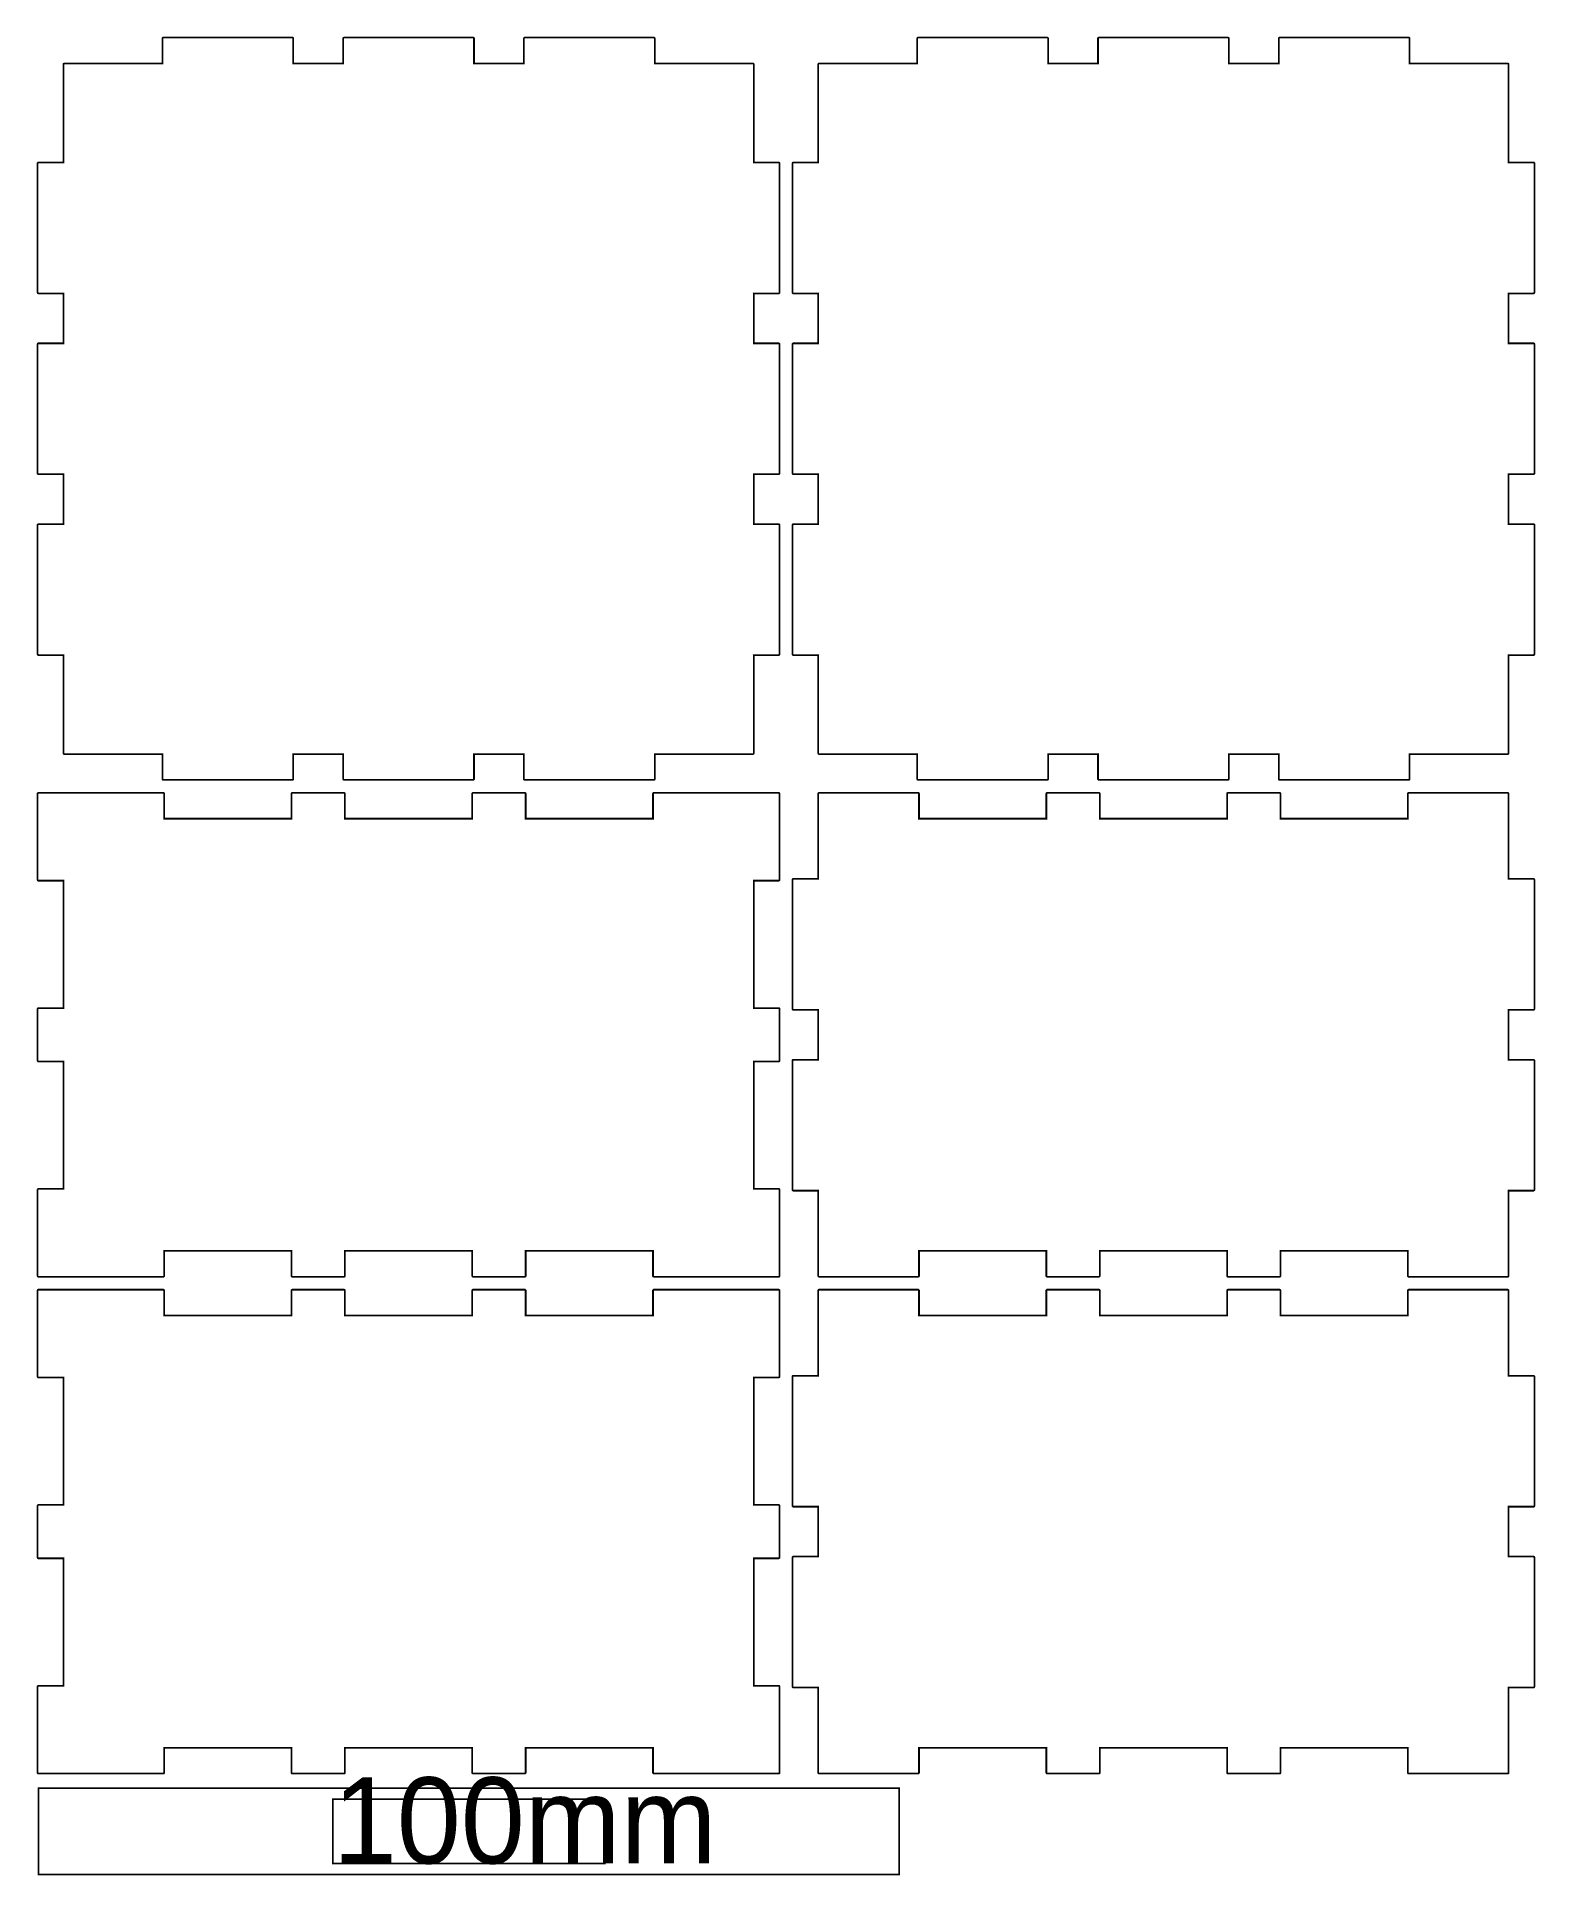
# Model space of a CAD drawing. Extents: x 1 to 175, y 1 to 214.
import ezdxf

# ---------------------------------------------------------------- set-up
doc = ezdxf.new("R2010")
doc.units = 0
doc.layers.get('0').update_dxf_attribs({"linetype": 'CONTINUOUS'})

msp = doc.modelspace()

# ---------------------------------------------------------------- linework, layer by layer
at = {"color": 0, "const_width": 0.2}
for points in [[(30.3499, 214.341), (15.35, 214.341), (15.332, 214.341), (15.2783, 214.313), (15.2494, 214.259), (15.2494, 214.241)], [(15.2494, 214.241), (15.2494, 211.241), (15.2494, 211.259), (15.2783, 211.312), (15.332, 211.341), (15.35, 211.341)], [(30.4505, 211.241), (30.4505, 214.241), (30.4505, 214.259), (30.4202, 214.313), (30.3664, 214.341), (30.3499, 214.341)], [(51.35, 214.341), (36.3499, 214.341), (36.3319, 214.341), (36.2783, 214.313), (36.2493, 214.259), (36.2493, 214.241)], [(36.2493, 214.241), (36.2493, 211.241), (36.2493, 211.259), (36.2783, 211.312), (36.3319, 211.341), (36.3499, 211.341)], [(51.4505, 211.241), (51.4505, 214.241), (51.4505, 214.259), (51.4202, 214.313), (51.3662, 214.341), (51.35, 214.341)], [(72.3498, 214.341), (57.3497, 214.341), (57.332, 214.341), (57.2781, 214.313), (57.2491, 214.259), (57.2491, 214.241)], [(57.2491, 214.241), (57.2491, 211.241), (57.2491, 211.259), (57.2781, 211.312), (57.332, 211.341), (57.3497, 211.341)], [(72.4503, 211.241), (72.4503, 214.241), (72.4503, 214.259), (72.42, 214.313), (72.3664, 214.341), (72.3498, 214.341)], [(118.05, 214.341), (103.05, 214.341), (103.032, 214.341), (102.978, 214.313), (102.949, 214.259), (102.949, 214.241)], [(102.949, 214.241), (102.949, 211.241), (102.949, 211.259), (102.978, 211.312), (103.032, 211.341), (103.05, 211.341)], [(118.15, 211.241), (118.15, 214.241), (118.15, 214.259), (118.12, 214.313), (118.066, 214.341), (118.05, 214.341)], [(139.049, 214.341), (124.05, 214.341), (124.032, 214.341), (123.978, 214.313), (123.949, 214.259), (123.949, 214.241)], [(123.949, 214.241), (123.949, 211.241), (123.949, 211.259), (123.978, 211.312), (124.032, 211.341), (124.05, 211.341)], [(139.15, 211.241), (139.15, 214.241), (139.15, 214.259), (139.12, 214.313), (139.066, 214.341), (139.049, 214.341)], [(160.05, 214.341), (145.05, 214.341), (145.032, 214.341), (144.978, 214.313), (144.949, 214.259), (144.949, 214.241)], [(144.949, 214.241), (144.949, 211.241), (144.949, 211.259), (144.978, 211.312), (145.032, 211.341), (145.05, 211.341)], [(160.15, 211.241), (160.15, 214.241), (160.15, 214.259), (160.12, 214.313), (160.066, 214.341), (160.05, 214.341)], [(3.85025, 211.341), (3.83233, 211.341), (3.77857, 211.312), (3.74964, 211.259), (3.74964, 211.241)], [(15.35, 211.341), (3.85025, 211.341)], [(36.3499, 211.341), (30.3499, 211.341)], [(30.3499, 211.341), (30.3664, 211.341), (30.4202, 211.312), (30.4505, 211.259), (30.4505, 211.241)], [(57.3497, 211.341), (51.35, 211.341)], [(51.35, 211.341), (51.3662, 211.341), (51.4202, 211.312), (51.4505, 211.259), (51.4505, 211.241)], [(83.8496, 211.341), (72.3498, 211.341)], [(72.3498, 211.341), (72.3664, 211.341), (72.42, 211.312), (72.4503, 211.259), (72.4503, 211.241)], [(83.9502, 211.241), (83.9502, 211.259), (83.9198, 211.312), (83.8659, 211.341), (83.8496, 211.341)], [(91.5501, 211.341), (91.5321, 211.341), (91.4784, 211.312), (91.4495, 211.259), (91.4495, 211.241)], [(103.05, 211.341), (91.5501, 211.341)], [(124.05, 211.341), (118.05, 211.341)], [(118.05, 211.341), (118.066, 211.341), (118.12, 211.312), (118.15, 211.259), (118.15, 211.241)], [(145.05, 211.341), (139.049, 211.341)], [(139.049, 211.341), (139.066, 211.341), (139.12, 211.312), (139.15, 211.259), (139.15, 211.241)], [(171.549, 211.341), (160.05, 211.341)], [(160.05, 211.341), (160.066, 211.341), (160.12, 211.312), (160.15, 211.259), (160.15, 211.241)], [(171.65, 211.241), (171.65, 211.259), (171.619, 211.312), (171.566, 211.341), (171.549, 211.341)], [(3.74964, 211.241), (3.74964, 199.741)], [(83.9502, 199.741), (83.9502, 211.241)], [(91.4495, 211.241), (91.4495, 199.741)], [(171.65, 199.741), (171.65, 211.241)], [(3.85025, 199.842), (0.850251, 199.842), (0.832337, 199.842), (0.778591, 199.813), (0.749653, 199.759), (0.749653, 199.741)], [(0.749653, 199.741), (0.749653, 184.741), (0.749653, 184.725), (0.778591, 184.671), (0.832337, 184.641), (0.850251, 184.641)], [(3.74964, 199.741), (3.74964, 199.759), (3.77857, 199.813), (3.83233, 199.842), (3.85025, 199.842)], [(86.8497, 199.842), (83.8496, 199.842), (83.8659, 199.842), (83.9198, 199.813), (83.9502, 199.759), (83.9502, 199.741)], [(86.9502, 184.741), (86.9502, 199.741), (86.9502, 199.759), (86.9199, 199.813), (86.8659, 199.842), (86.8497, 199.842)], [(91.5501, 199.842), (88.55, 199.842), (88.5321, 199.842), (88.4784, 199.813), (88.4495, 199.759), (88.4495, 199.741)], [(88.4495, 199.741), (88.4495, 184.741), (88.4495, 184.725), (88.4784, 184.671), (88.5321, 184.641), (88.55, 184.641)], [(91.4495, 199.741), (91.4495, 199.759), (91.4784, 199.813), (91.5321, 199.842), (91.5501, 199.842)], [(174.549, 199.842), (171.549, 199.842), (171.566, 199.842), (171.619, 199.813), (171.65, 199.759), (171.65, 199.741)], [(174.65, 184.741), (174.65, 199.741), (174.65, 199.759), (174.619, 199.813), (174.566, 199.842), (174.549, 199.842)], [(0.850251, 184.641), (3.85025, 184.641), (3.83233, 184.641), (3.77857, 184.671), (3.74964, 184.725), (3.74964, 184.741)], [(3.74964, 184.741), (3.74964, 178.741)], [(83.9502, 184.741), (83.9502, 184.725), (83.9198, 184.671), (83.8659, 184.641), (83.8496, 184.641)], [(83.8496, 184.641), (86.8497, 184.641), (86.8659, 184.641), (86.9199, 184.671), (86.9502, 184.725), (86.9502, 184.741)], [(83.9502, 178.741), (83.9502, 184.741)], [(88.55, 184.641), (91.5501, 184.641), (91.5321, 184.641), (91.4784, 184.671), (91.4495, 184.725), (91.4495, 184.741)], [(91.4495, 184.741), (91.4495, 178.741)], [(171.65, 184.741), (171.65, 184.725), (171.619, 184.671), (171.566, 184.641), (171.549, 184.641)], [(171.549, 184.641), (174.549, 184.641), (174.566, 184.641), (174.619, 184.671), (174.65, 184.725), (174.65, 184.741)], [(171.65, 178.741), (171.65, 184.741)], [(3.85025, 178.842), (0.850251, 178.842), (0.832337, 178.842), (0.778591, 178.813), (0.749653, 178.759), (0.749653, 178.741)], [(0.749653, 178.741), (0.749653, 163.741), (0.749653, 163.725), (0.778591, 163.671), (0.832337, 163.641), (0.850251, 163.641)], [(3.74964, 178.741), (3.74964, 178.759), (3.77857, 178.813), (3.83233, 178.842), (3.85025, 178.842)], [(86.8497, 178.842), (83.8496, 178.842), (83.8659, 178.842), (83.9198, 178.813), (83.9502, 178.759), (83.9502, 178.741)], [(86.9502, 163.741), (86.9502, 178.741), (86.9502, 178.759), (86.9199, 178.813), (86.8659, 178.842), (86.8497, 178.842)], [(91.5501, 178.842), (88.55, 178.842), (88.5321, 178.842), (88.4784, 178.813), (88.4495, 178.759), (88.4495, 178.741)], [(88.4495, 178.741), (88.4495, 163.741), (88.4495, 163.725), (88.4784, 163.671), (88.5321, 163.641), (88.55, 163.641)], [(91.4495, 178.741), (91.4495, 178.759), (91.4784, 178.813), (91.5321, 178.842), (91.5501, 178.842)], [(174.549, 178.842), (171.549, 178.842), (171.566, 178.842), (171.619, 178.813), (171.65, 178.759), (171.65, 178.741)], [(174.65, 163.741), (174.65, 178.741), (174.65, 178.759), (174.619, 178.813), (174.566, 178.842), (174.549, 178.842)], [(0.850251, 163.641), (3.85025, 163.641), (3.83233, 163.641), (3.77857, 163.671), (3.74964, 163.725), (3.74964, 163.741)], [(3.74964, 163.741), (3.74964, 157.741)], [(83.9502, 163.741), (83.9502, 163.725), (83.9198, 163.671), (83.8659, 163.641), (83.8496, 163.641)], [(83.8496, 163.641), (86.8497, 163.641), (86.8659, 163.641), (86.9199, 163.671), (86.9502, 163.725), (86.9502, 163.741)], [(83.9502, 157.741), (83.9502, 163.741)], [(88.55, 163.641), (91.5501, 163.641), (91.5321, 163.641), (91.4784, 163.671), (91.4495, 163.725), (91.4495, 163.741)], [(91.4495, 163.741), (91.4495, 157.741)], [(171.65, 163.741), (171.65, 163.725), (171.619, 163.671), (171.566, 163.641), (171.549, 163.641)], [(171.549, 163.641), (174.549, 163.641), (174.566, 163.641), (174.619, 163.671), (174.65, 163.725), (174.65, 163.741)], [(171.65, 157.741), (171.65, 163.741)], [(3.85025, 157.842), (0.850251, 157.842), (0.832337, 157.842), (0.778591, 157.813), (0.749653, 157.759), (0.749653, 157.741)], [(0.749653, 157.741), (0.749653, 142.741), (0.749653, 142.725), (0.778591, 142.671), (0.832337, 142.641), (0.850251, 142.641)], [(3.74964, 157.741), (3.74964, 157.759), (3.77857, 157.813), (3.83233, 157.842), (3.85025, 157.842)], [(86.8497, 157.842), (83.8496, 157.842), (83.8659, 157.842), (83.9198, 157.813), (83.9502, 157.759), (83.9502, 157.741)], [(86.9502, 142.741), (86.9502, 157.741), (86.9502, 157.759), (86.9199, 157.813), (86.8659, 157.842), (86.8497, 157.842)], [(91.5501, 157.842), (88.55, 157.842), (88.5321, 157.842), (88.4784, 157.813), (88.4495, 157.759), (88.4495, 157.741)], [(88.4495, 157.741), (88.4495, 142.741), (88.4495, 142.725), (88.4784, 142.671), (88.5321, 142.641), (88.55, 142.641)], [(91.4495, 157.741), (91.4495, 157.759), (91.4784, 157.813), (91.5321, 157.842), (91.5501, 157.842)], [(174.549, 157.842), (171.549, 157.842), (171.566, 157.842), (171.619, 157.813), (171.65, 157.759), (171.65, 157.741)], [(174.65, 142.741), (174.65, 157.741), (174.65, 157.759), (174.619, 157.813), (174.566, 157.842), (174.549, 157.842)], [(0.850251, 142.641), (3.85025, 142.641), (3.83233, 142.641), (3.77857, 142.671), (3.74964, 142.725), (3.74964, 142.741)], [(3.74964, 142.741), (3.74964, 131.241)], [(83.9502, 142.741), (83.9502, 142.725), (83.9198, 142.671), (83.8659, 142.641), (83.8496, 142.641)], [(83.8496, 142.641), (86.8497, 142.641), (86.8659, 142.641), (86.9199, 142.671), (86.9502, 142.725), (86.9502, 142.741)], [(83.9502, 131.241), (83.9502, 142.741)], [(88.55, 142.641), (91.5501, 142.641), (91.5321, 142.641), (91.4784, 142.671), (91.4495, 142.725), (91.4495, 142.741)], [(91.4495, 142.741), (91.4495, 131.241)], [(171.65, 142.741), (171.65, 142.725), (171.619, 142.671), (171.566, 142.641), (171.549, 142.641)], [(171.549, 142.641), (174.549, 142.641), (174.566, 142.641), (174.619, 142.671), (174.65, 142.725), (174.65, 142.741)], [(171.65, 131.241), (171.65, 142.741)], [(3.74964, 131.241), (3.74964, 131.225), (3.77857, 131.171), (3.83233, 131.141), (3.85025, 131.141)], [(3.85025, 131.141), (15.35, 131.141)], [(15.35, 131.141), (15.332, 131.141), (15.2783, 131.171), (15.2494, 131.225), (15.2494, 131.241)], [(15.2494, 131.241), (15.2494, 128.242), (15.2494, 128.225), (15.2783, 128.171), (15.332, 128.141), (15.35, 128.141)], [(30.4505, 128.242), (30.4505, 131.241), (30.4505, 131.225), (30.4202, 131.171), (30.3664, 131.141), (30.3499, 131.141)], [(30.3499, 131.141), (36.3499, 131.141)], [(36.3499, 131.141), (36.3319, 131.141), (36.2783, 131.171), (36.2493, 131.225), (36.2493, 131.241)], [(36.2493, 131.241), (36.2493, 128.242), (36.2493, 128.225), (36.2783, 128.171), (36.3319, 128.141), (36.3499, 128.141)], [(51.4505, 128.242), (51.4505, 131.241), (51.4505, 131.225), (51.4202, 131.171), (51.3662, 131.141), (51.35, 131.141)], [(51.35, 131.141), (57.3497, 131.141)], [(57.3497, 131.141), (57.332, 131.141), (57.2781, 131.171), (57.2491, 131.225), (57.2491, 131.241)], [(57.2491, 131.241), (57.2491, 128.242), (57.2491, 128.225), (57.2781, 128.171), (57.332, 128.141), (57.3497, 128.141)], [(72.4503, 128.242), (72.4503, 131.241), (72.4503, 131.225), (72.42, 131.171), (72.3664, 131.141), (72.3498, 131.141)], [(72.3498, 131.141), (83.8496, 131.141)], [(83.8496, 131.141), (83.8659, 131.141), (83.9198, 131.171), (83.9502, 131.225), (83.9502, 131.241)], [(91.4495, 131.241), (91.4495, 131.225), (91.4784, 131.171), (91.5321, 131.141), (91.5501, 131.141)], [(91.5501, 131.141), (103.05, 131.141)], [(103.05, 131.141), (103.032, 131.141), (102.978, 131.171), (102.949, 131.225), (102.949, 131.241)], [(102.949, 131.241), (102.949, 128.242), (102.949, 128.225), (102.978, 128.171), (103.032, 128.141), (103.05, 128.141)], [(118.15, 128.242), (118.15, 131.241), (118.15, 131.225), (118.12, 131.171), (118.066, 131.141), (118.05, 131.141)], [(118.05, 131.141), (124.05, 131.141)], [(124.05, 131.141), (124.032, 131.141), (123.978, 131.171), (123.949, 131.225), (123.949, 131.241)], [(123.949, 131.241), (123.949, 128.242), (123.949, 128.225), (123.978, 128.171), (124.032, 128.141), (124.05, 128.141)], [(139.15, 128.242), (139.15, 131.241), (139.15, 131.225), (139.12, 131.171), (139.066, 131.141), (139.049, 131.141)], [(139.049, 131.141), (145.05, 131.141)], [(145.05, 131.141), (145.032, 131.141), (144.978, 131.171), (144.949, 131.225), (144.949, 131.241)], [(144.949, 131.241), (144.949, 128.242), (144.949, 128.225), (144.978, 128.171), (145.032, 128.141), (145.05, 128.141)], [(160.15, 128.242), (160.15, 131.241), (160.15, 131.225), (160.12, 131.171), (160.066, 131.141), (160.05, 131.141)], [(160.05, 131.141), (171.549, 131.141)], [(171.549, 131.141), (171.566, 131.141), (171.619, 131.171), (171.65, 131.225), (171.65, 131.241)], [(15.35, 128.141), (30.3499, 128.141), (30.3664, 128.141), (30.4202, 128.171), (30.4505, 128.225), (30.4505, 128.242)], [(36.3499, 128.141), (51.35, 128.141), (51.3662, 128.141), (51.4202, 128.171), (51.4505, 128.225), (51.4505, 128.242)], [(57.3497, 128.141), (72.3498, 128.141), (72.3664, 128.141), (72.42, 128.171), (72.4503, 128.225), (72.4503, 128.242)], [(103.05, 128.141), (118.05, 128.141), (118.066, 128.141), (118.12, 128.171), (118.15, 128.225), (118.15, 128.242)], [(124.05, 128.141), (139.049, 128.141), (139.066, 128.141), (139.12, 128.171), (139.15, 128.225), (139.15, 128.242)], [(145.05, 128.141), (160.05, 128.141), (160.066, 128.141), (160.12, 128.171), (160.15, 128.225), (160.15, 128.242)], [(3.85025, 126.643), (0.850251, 126.643), (0.832337, 126.643), (0.778591, 126.614), (0.749653, 126.56), (0.749653, 126.542)], [(0.749653, 126.542), (0.749653, 123.542)], [(15.35, 126.643), (3.85025, 126.643)], [(15.4506, 123.542), (15.4506, 126.542), (15.4506, 126.56), (15.4202, 126.614), (15.3665, 126.643), (15.35, 126.643)], [(30.3499, 126.643), (30.332, 126.643), (30.2782, 126.614), (30.2493, 126.56), (30.2493, 126.542)], [(30.2493, 126.542), (30.2493, 123.542), (30.2493, 123.56), (30.2782, 123.614), (30.332, 123.643), (30.3499, 123.643)], [(36.3499, 126.643), (30.3499, 126.643)], [(36.4504, 123.542), (36.4504, 126.542), (36.4504, 126.56), (36.4201, 126.614), (36.3664, 126.643), (36.3499, 126.643)], [(51.35, 126.643), (51.332, 126.643), (51.278, 126.614), (51.2491, 126.56), (51.2491, 126.542)], [(51.2491, 126.542), (51.2491, 123.542), (51.2491, 123.56), (51.278, 123.614), (51.332, 123.643), (51.35, 123.643)], [(57.3497, 126.643), (51.35, 126.643)], [(57.4506, 123.542), (57.4506, 126.542), (57.4506, 126.56), (57.4202, 126.614), (57.3663, 126.643), (57.3497, 126.643)], [(72.3498, 126.643), (72.3318, 126.643), (72.2782, 126.614), (72.2492, 126.56), (72.2492, 126.542)], [(72.2492, 126.542), (72.2492, 123.542), (72.2492, 123.56), (72.2782, 123.614), (72.3318, 123.643), (72.3498, 123.643)], [(83.8496, 126.643), (72.3498, 126.643)], [(86.8497, 126.643), (83.8496, 126.643)], [(86.9502, 123.542), (86.9502, 126.542), (86.9502, 126.56), (86.9199, 126.614), (86.8659, 126.643), (86.8497, 126.643)], [(91.5501, 126.643), (91.5321, 126.643), (91.4784, 126.614), (91.4495, 126.56), (91.4495, 126.542)], [(91.4495, 126.542), (91.4495, 123.542)], [(103.05, 126.643), (91.5501, 126.643)], [(103.15, 123.542), (103.15, 126.542), (103.15, 126.56), (103.12, 126.614), (103.066, 126.643), (103.05, 126.643)], [(118.05, 126.643), (118.032, 126.643), (117.978, 126.614), (117.949, 126.56), (117.949, 126.542)], [(117.949, 126.542), (117.949, 123.542), (117.949, 123.56), (117.978, 123.614), (118.032, 123.643), (118.05, 123.643)], [(124.05, 126.643), (118.05, 126.643)], [(124.15, 123.542), (124.15, 126.542), (124.15, 126.56), (124.12, 126.614), (124.066, 126.643), (124.05, 126.643)], [(139.049, 126.643), (139.031, 126.643), (138.978, 126.614), (138.949, 126.56), (138.949, 126.542)], [(138.949, 126.542), (138.949, 123.542), (138.949, 123.56), (138.978, 123.614), (139.031, 123.643), (139.049, 123.643)], [(145.05, 126.643), (139.049, 126.643)], [(145.15, 123.542), (145.15, 126.542), (145.15, 126.56), (145.12, 126.614), (145.066, 126.643), (145.05, 126.643)], [(160.05, 126.643), (160.032, 126.643), (159.978, 126.614), (159.949, 126.56), (159.949, 126.542)], [(159.949, 126.542), (159.949, 123.542), (159.949, 123.56), (159.978, 123.614), (160.032, 123.643), (160.05, 123.643)], [(171.549, 126.643), (160.05, 126.643)], [(171.65, 123.542), (171.65, 126.542), (171.65, 126.56), (171.619, 126.614), (171.566, 126.643), (171.549, 126.643)], [(0.749653, 123.542), (0.749653, 116.542)], [(30.3499, 123.643), (15.35, 123.643), (15.3665, 123.643), (15.4202, 123.614), (15.4506, 123.56), (15.4506, 123.542)], [(51.35, 123.643), (36.3499, 123.643), (36.3664, 123.643), (36.4201, 123.614), (36.4504, 123.56), (36.4504, 123.542)], [(72.3498, 123.643), (57.3497, 123.643), (57.3663, 123.643), (57.4202, 123.614), (57.4506, 123.56), (57.4506, 123.542)], [(86.9502, 116.542), (86.9502, 123.542)], [(91.4495, 123.542), (91.4495, 116.542)], [(118.05, 123.643), (103.05, 123.643), (103.066, 123.643), (103.12, 123.614), (103.15, 123.56), (103.15, 123.542)], [(139.049, 123.643), (124.05, 123.643), (124.066, 123.643), (124.12, 123.614), (124.15, 123.56), (124.15, 123.542)], [(160.05, 123.643), (145.05, 123.643), (145.066, 123.643), (145.12, 123.614), (145.15, 123.56), (145.15, 123.542)], [(171.65, 116.542), (171.65, 123.542)], [(0.749653, 116.542), (0.749653, 116.526), (0.778591, 116.472), (0.832337, 116.441), (0.850251, 116.441)], [(0.850251, 116.441), (3.85025, 116.441), (3.83233, 116.441), (3.77857, 116.472), (3.74964, 116.526), (3.74964, 116.542)], [(3.74964, 116.542), (3.74964, 101.542), (3.74964, 101.56), (3.77857, 101.614), (3.83233, 101.643), (3.85025, 101.643)], [(83.9502, 101.542), (83.9502, 116.542), (83.9502, 116.526), (83.9198, 116.472), (83.8659, 116.441), (83.8496, 116.441)], [(83.8496, 116.441), (86.8497, 116.441), (86.8659, 116.441), (86.9199, 116.472), (86.9502, 116.526), (86.9502, 116.542)], [(91.5501, 116.643), (88.55, 116.643), (88.5321, 116.643), (88.4784, 116.614), (88.4495, 116.56), (88.4495, 116.542)], [(88.4495, 116.542), (88.4495, 101.542), (88.4495, 101.526), (88.4784, 101.472), (88.5321, 101.442), (88.55, 101.442)], [(91.4495, 116.542), (91.4495, 116.56), (91.4784, 116.614), (91.5321, 116.643), (91.5501, 116.643)], [(174.549, 116.643), (171.549, 116.643), (171.566, 116.643), (171.619, 116.614), (171.65, 116.56), (171.65, 116.542)], [(174.65, 101.542), (174.65, 116.542), (174.65, 116.56), (174.619, 116.614), (174.566, 116.643), (174.549, 116.643)], [(3.85025, 101.643), (0.850251, 101.643), (0.832337, 101.643), (0.778591, 101.614), (0.749653, 101.56), (0.749653, 101.542)], [(0.749653, 101.542), (0.749653, 95.5421)], [(86.8497, 101.643), (83.8496, 101.643), (83.8659, 101.643), (83.9198, 101.614), (83.9502, 101.56), (83.9502, 101.542)], [(86.9502, 101.542), (86.9502, 101.56), (86.9199, 101.614), (86.8659, 101.643), (86.8497, 101.643)], [(86.9502, 95.5421), (86.9502, 101.542)], [(88.55, 101.442), (91.5501, 101.442), (91.5321, 101.442), (91.4784, 101.472), (91.4495, 101.526), (91.4495, 101.542)], [(91.4495, 101.542), (91.4495, 95.5421)], [(171.65, 101.542), (171.65, 101.526), (171.619, 101.472), (171.566, 101.442), (171.549, 101.442)], [(171.549, 101.442), (174.549, 101.442), (174.566, 101.442), (174.619, 101.472), (174.65, 101.526), (174.65, 101.542)], [(171.65, 95.5421), (171.65, 101.542)], [(0.749653, 95.5421), (0.749653, 95.5255), (0.778591, 95.4719), (0.832337, 95.4416), (0.850251, 95.4416)], [(0.850251, 95.4416), (3.85025, 95.4416), (3.83233, 95.4416), (3.77857, 95.4719), (3.74964, 95.5255), (3.74964, 95.5421)], [(3.74964, 95.5421), (3.74964, 80.5423), (3.74964, 80.56), (3.77857, 80.614), (3.83233, 80.6429), (3.85025, 80.6429)], [(83.9502, 80.5423), (83.9502, 95.5421), (83.9502, 95.5255), (83.9198, 95.4719), (83.8659, 95.4416), (83.8496, 95.4416)], [(83.8496, 95.4416), (86.8497, 95.4416), (86.8659, 95.4416), (86.9199, 95.4719), (86.9502, 95.5255), (86.9502, 95.5421)], [(91.5501, 95.6426), (88.55, 95.6426), (88.5321, 95.6426), (88.4784, 95.6137), (88.4495, 95.5601), (88.4495, 95.5421)], [(88.4495, 95.5421), (88.4495, 80.5423), (88.4495, 80.5258), (88.4784, 80.4718), (88.5321, 80.4414), (88.55, 80.4414)], [(91.4495, 95.5421), (91.4495, 95.5601), (91.4784, 95.6137), (91.5321, 95.6426), (91.5501, 95.6426)], [(174.549, 95.6426), (171.549, 95.6426), (171.566, 95.6426), (171.619, 95.6137), (171.65, 95.5601), (171.65, 95.5421)], [(174.65, 80.5423), (174.65, 95.5421), (174.65, 95.5601), (174.619, 95.6137), (174.566, 95.6426), (174.549, 95.6426)], [(3.85025, 80.6429), (0.850251, 80.6429), (0.832337, 80.6429), (0.778591, 80.614), (0.749653, 80.56), (0.749653, 80.5423)], [(0.749653, 80.5423), (0.749653, 73.5418)], [(86.8497, 80.6429), (83.8496, 80.6429), (83.8659, 80.6429), (83.9198, 80.614), (83.9502, 80.56), (83.9502, 80.5423)], [(86.9502, 80.5423), (86.9502, 80.56), (86.9199, 80.614), (86.8659, 80.6429), (86.8497, 80.6429)], [(86.9502, 73.5418), (86.9502, 80.5423)], [(88.55, 80.4414), (91.5501, 80.4414), (91.5321, 80.4414), (91.4784, 80.4718), (91.4495, 80.5258), (91.4495, 80.5423)], [(91.4495, 80.5423), (91.4495, 73.5418)], [(171.65, 80.5423), (171.65, 80.5258), (171.619, 80.4718), (171.566, 80.4414), (171.549, 80.4414)], [(171.549, 80.4414), (174.549, 80.4414), (174.566, 80.4414), (174.619, 80.4718), (174.65, 80.5258), (174.65, 80.5423)], [(171.65, 73.5418), (171.65, 80.5423)], [(0.749653, 73.5418), (0.749653, 70.5418), (0.749653, 70.5252), (0.778591, 70.4716), (0.832337, 70.4413), (0.850251, 70.4413)], [(15.4506, 70.5418), (15.4506, 73.5418), (15.4506, 73.5252), (15.4202, 73.4716), (15.3665, 73.4413), (15.35, 73.4413)], [(15.35, 73.4413), (30.3499, 73.4413), (30.332, 73.4413), (30.2782, 73.4716), (30.2493, 73.5252), (30.2493, 73.5418)], [(30.2493, 73.5418), (30.2493, 70.5418), (30.2493, 70.5252), (30.2782, 70.4716), (30.332, 70.4413), (30.3499, 70.4413)], [(36.4504, 70.5418), (36.4504, 73.5418), (36.4504, 73.5252), (36.4201, 73.4716), (36.3664, 73.4413), (36.3499, 73.4413)], [(36.3499, 73.4413), (51.35, 73.4413), (51.332, 73.4413), (51.278, 73.4716), (51.2491, 73.5252), (51.2491, 73.5418)], [(51.2491, 73.5418), (51.2491, 70.5418), (51.2491, 70.5252), (51.278, 70.4716), (51.332, 70.4413), (51.35, 70.4413)], [(57.4506, 70.5418), (57.4506, 73.5418), (57.4506, 73.5252), (57.4202, 73.4716), (57.3663, 73.4413), (57.3497, 73.4413)], [(57.3497, 73.4413), (72.3498, 73.4413), (72.3318, 73.4413), (72.2782, 73.4716), (72.2492, 73.5252), (72.2492, 73.5418)], [(72.2492, 73.5418), (72.2492, 70.5418), (72.2492, 70.5252), (72.2782, 70.4716), (72.3318, 70.4413), (72.3498, 70.4413)], [(86.9502, 70.5418), (86.9502, 73.5418)], [(91.4495, 73.5418), (91.4495, 70.5418), (91.4495, 70.5252), (91.4784, 70.4716), (91.5321, 70.4413), (91.5501, 70.4413)], [(103.15, 70.5418), (103.15, 73.5418), (103.15, 73.5252), (103.12, 73.4716), (103.066, 73.4413), (103.05, 73.4413)], [(103.05, 73.4413), (118.05, 73.4413), (118.032, 73.4413), (117.978, 73.4716), (117.949, 73.5252), (117.949, 73.5418)], [(117.949, 73.5418), (117.949, 70.5418), (117.949, 70.5252), (117.978, 70.4716), (118.032, 70.4413), (118.05, 70.4413)], [(124.15, 70.5418), (124.15, 73.5418), (124.15, 73.5252), (124.12, 73.4716), (124.066, 73.4413), (124.05, 73.4413)], [(124.05, 73.4413), (139.049, 73.4413), (139.031, 73.4413), (138.978, 73.4716), (138.949, 73.5252), (138.949, 73.5418)], [(138.949, 73.5418), (138.949, 70.5418), (138.949, 70.5252), (138.978, 70.4716), (139.031, 70.4413), (139.049, 70.4413)], [(145.15, 70.5418), (145.15, 73.5418), (145.15, 73.5252), (145.12, 73.4716), (145.066, 73.4413), (145.05, 73.4413)], [(145.05, 73.4413), (160.05, 73.4413), (160.032, 73.4413), (159.978, 73.4716), (159.949, 73.5252), (159.949, 73.5418)], [(159.949, 73.5418), (159.949, 70.5418), (159.949, 70.5252), (159.978, 70.4716), (160.032, 70.4413), (160.05, 70.4413)], [(171.65, 70.5418), (171.65, 73.5418)], [(0.850251, 70.4413), (3.85025, 70.4413)], [(3.85025, 70.4413), (15.35, 70.4413)], [(15.35, 70.4413), (15.3665, 70.4413), (15.4202, 70.4716), (15.4506, 70.5252), (15.4506, 70.5418)], [(30.3499, 70.4413), (36.3499, 70.4413)], [(36.3499, 70.4413), (36.3664, 70.4413), (36.4201, 70.4716), (36.4504, 70.5252), (36.4504, 70.5418)], [(51.35, 70.4413), (57.3497, 70.4413)], [(57.3497, 70.4413), (57.3663, 70.4413), (57.4202, 70.4716), (57.4506, 70.5252), (57.4506, 70.5418)], [(72.3498, 70.4413), (83.8496, 70.4413)], [(83.8496, 70.4413), (86.8497, 70.4413), (86.8659, 70.4413), (86.9199, 70.4716), (86.9502, 70.5252), (86.9502, 70.5418)], [(91.5501, 70.4413), (103.05, 70.4413)], [(103.05, 70.4413), (103.066, 70.4413), (103.12, 70.4716), (103.15, 70.5252), (103.15, 70.5418)], [(118.05, 70.4413), (124.05, 70.4413)], [(124.05, 70.4413), (124.066, 70.4413), (124.12, 70.4716), (124.15, 70.5252), (124.15, 70.5418)], [(139.049, 70.4413), (145.05, 70.4413)], [(145.05, 70.4413), (145.066, 70.4413), (145.12, 70.4716), (145.15, 70.5252), (145.15, 70.5418)], [(160.05, 70.4413), (171.549, 70.4413)], [(171.549, 70.4413), (171.566, 70.4413), (171.619, 70.4716), (171.65, 70.5252), (171.65, 70.5418)], [(3.85025, 68.9434), (0.850251, 68.9434), (0.832337, 68.9434), (0.778591, 68.9144), (0.749653, 68.8605), (0.749653, 68.8428)], [(0.749653, 68.8428), (0.749653, 65.8428)], [(15.35, 68.9434), (3.85025, 68.9434)], [(15.4506, 65.8428), (15.4506, 68.8428), (15.4506, 68.8605), (15.4202, 68.9144), (15.3665, 68.9434), (15.35, 68.9434)], [(30.3499, 68.9434), (30.332, 68.9434), (30.2782, 68.9144), (30.2493, 68.8605), (30.2493, 68.8428)], [(30.2493, 68.8428), (30.2493, 65.8428), (30.2493, 65.8604), (30.2782, 65.9144), (30.332, 65.9433), (30.3499, 65.9433)], [(36.3499, 68.9434), (30.3499, 68.9434)], [(36.4504, 65.8428), (36.4504, 68.8428), (36.4504, 68.8605), (36.4201, 68.9144), (36.3664, 68.9434), (36.3499, 68.9434)], [(51.35, 68.9434), (51.332, 68.9434), (51.278, 68.9144), (51.2491, 68.8605), (51.2491, 68.8428)], [(51.2491, 68.8428), (51.2491, 65.8428), (51.2491, 65.8604), (51.278, 65.9144), (51.332, 65.9433), (51.35, 65.9433)], [(57.3497, 68.9434), (51.35, 68.9434)], [(57.4506, 65.8428), (57.4506, 68.8428), (57.4506, 68.8605), (57.4202, 68.9144), (57.3663, 68.9434), (57.3497, 68.9434)], [(72.3498, 68.9434), (72.3318, 68.9434), (72.2782, 68.9144), (72.2492, 68.8605), (72.2492, 68.8428)], [(72.2492, 68.8428), (72.2492, 65.8428), (72.2492, 65.8604), (72.2782, 65.9144), (72.3318, 65.9433), (72.3498, 65.9433)], [(83.8496, 68.9434), (72.3498, 68.9434)], [(86.8497, 68.9434), (83.8496, 68.9434)], [(86.9502, 65.8428), (86.9502, 68.8428), (86.9502, 68.8605), (86.9199, 68.9144), (86.8659, 68.9434), (86.8497, 68.9434)], [(91.5501, 68.9434), (91.5321, 68.9434), (91.4784, 68.9144), (91.4495, 68.8605), (91.4495, 68.8428)], [(91.4495, 68.8428), (91.4495, 65.8428)], [(103.05, 68.9434), (91.5501, 68.9434)], [(103.15, 65.8428), (103.15, 68.8428), (103.15, 68.8605), (103.12, 68.9144), (103.066, 68.9434), (103.05, 68.9434)], [(118.05, 68.9434), (118.032, 68.9434), (117.978, 68.9144), (117.949, 68.8605), (117.949, 68.8428)], [(117.949, 68.8428), (117.949, 65.8428), (117.949, 65.8604), (117.978, 65.9144), (118.032, 65.9433), (118.05, 65.9433)], [(124.05, 68.9434), (118.05, 68.9434)], [(124.15, 65.8428), (124.15, 68.8428), (124.15, 68.8605), (124.12, 68.9144), (124.066, 68.9434), (124.05, 68.9434)], [(139.049, 68.9434), (139.031, 68.9434), (138.978, 68.9144), (138.949, 68.8605), (138.949, 68.8428)], [(138.949, 68.8428), (138.949, 65.8428), (138.949, 65.8604), (138.978, 65.9144), (139.031, 65.9433), (139.049, 65.9433)], [(145.05, 68.9434), (139.049, 68.9434)], [(145.15, 65.8428), (145.15, 68.8428), (145.15, 68.8605), (145.12, 68.9144), (145.066, 68.9434), (145.05, 68.9434)], [(160.05, 68.9434), (160.032, 68.9434), (159.978, 68.9144), (159.949, 68.8605), (159.949, 68.8428)], [(159.949, 68.8428), (159.949, 65.8428), (159.949, 65.8604), (159.978, 65.9144), (160.032, 65.9433), (160.05, 65.9433)], [(171.549, 68.9434), (160.05, 68.9434)], [(171.65, 65.8428), (171.65, 68.8428), (171.65, 68.8605), (171.619, 68.9144), (171.566, 68.9434), (171.549, 68.9434)], [(0.749653, 65.8428), (0.749653, 58.8423)], [(30.3499, 65.9433), (15.35, 65.9433), (15.3665, 65.9433), (15.4202, 65.9144), (15.4506, 65.8604), (15.4506, 65.8428)], [(51.35, 65.9433), (36.3499, 65.9433), (36.3664, 65.9433), (36.4201, 65.9144), (36.4504, 65.8604), (36.4504, 65.8428)], [(72.3498, 65.9433), (57.3497, 65.9433), (57.3663, 65.9433), (57.4202, 65.9144), (57.4506, 65.8604), (57.4506, 65.8428)], [(86.9502, 58.8423), (86.9502, 65.8428)], [(91.4495, 65.8428), (91.4495, 58.8423)], [(118.05, 65.9433), (103.05, 65.9433), (103.066, 65.9433), (103.12, 65.9144), (103.15, 65.8604), (103.15, 65.8428)], [(139.049, 65.9433), (124.05, 65.9433), (124.066, 65.9433), (124.12, 65.9144), (124.15, 65.8604), (124.15, 65.8428)], [(160.05, 65.9433), (145.05, 65.9433), (145.066, 65.9433), (145.12, 65.9144), (145.15, 65.8604), (145.15, 65.8428)], [(171.65, 58.8423), (171.65, 65.8428)], [(0.749653, 58.8423), (0.749653, 58.8257), (0.778591, 58.7721), (0.832337, 58.7417), (0.850251, 58.7417)], [(0.850251, 58.7417), (3.85025, 58.7417), (3.83233, 58.7417), (3.77857, 58.7721), (3.74964, 58.8257), (3.74964, 58.8423)], [(3.74964, 58.8423), (3.74964, 43.8422), (3.74964, 43.8602), (3.77857, 43.9138), (3.83233, 43.9431), (3.85025, 43.9431)], [(83.9502, 43.8422), (83.9502, 58.8423), (83.9502, 58.8257), (83.9198, 58.7721), (83.8659, 58.7417), (83.8496, 58.7417)], [(83.8496, 58.7417), (86.8497, 58.7417), (86.8659, 58.7417), (86.9199, 58.7721), (86.9502, 58.8257), (86.9502, 58.8423)], [(91.5501, 58.9428), (88.55, 58.9428), (88.5321, 58.9428), (88.4784, 58.9139), (88.4495, 58.8603), (88.4495, 58.8423)], [(88.4495, 58.8423), (88.4495, 43.8422), (88.4495, 43.8256), (88.4784, 43.772), (88.5321, 43.7416), (88.55, 43.7416)], [(91.4495, 58.8423), (91.4495, 58.8603), (91.4784, 58.9139), (91.5321, 58.9428), (91.5501, 58.9428)], [(174.549, 58.9428), (171.549, 58.9428), (171.566, 58.9428), (171.619, 58.9139), (171.65, 58.8603), (171.65, 58.8423)], [(174.65, 43.8422), (174.65, 58.8423), (174.65, 58.8603), (174.619, 58.9139), (174.566, 58.9428), (174.549, 58.9428)], [(3.85025, 43.9431), (0.850251, 43.9431), (0.832337, 43.9431), (0.778591, 43.9138), (0.749653, 43.8602), (0.749653, 43.8422)], [(0.749653, 43.8422), (0.749653, 37.8425)], [(86.8497, 43.9431), (83.8496, 43.9431), (83.8659, 43.9431), (83.9198, 43.9138), (83.9502, 43.8602), (83.9502, 43.8422)], [(86.9502, 43.8422), (86.9502, 43.8602), (86.9199, 43.9138), (86.8659, 43.9431), (86.8497, 43.9431)], [(86.9502, 37.8425), (86.9502, 43.8422)], [(88.55, 43.7416), (91.5501, 43.7416), (91.5321, 43.7416), (91.4784, 43.772), (91.4495, 43.8256), (91.4495, 43.8422)], [(91.4495, 43.8422), (91.4495, 37.8425)], [(171.65, 43.8422), (171.65, 43.8256), (171.619, 43.772), (171.566, 43.7416), (171.549, 43.7416)], [(171.549, 43.7416), (174.549, 43.7416), (174.566, 43.7416), (174.619, 43.772), (174.65, 43.8256), (174.65, 43.8422)], [(171.65, 37.8425), (171.65, 43.8422)], [(0.749653, 37.8425), (0.749653, 37.8259), (0.778591, 37.7719), (0.832337, 37.7416), (0.850251, 37.7416)], [(0.850251, 37.7416), (3.85025, 37.7416), (3.83233, 37.7416), (3.77857, 37.7719), (3.74964, 37.8259), (3.74964, 37.8425)], [(3.74964, 37.8425), (3.74964, 22.8424), (3.74964, 22.8603), (3.77857, 22.914), (3.83233, 22.943), (3.85025, 22.943)], [(83.9502, 22.8424), (83.9502, 37.8425), (83.9502, 37.8259), (83.9198, 37.7719), (83.8659, 37.7416), (83.8496, 37.7416)], [(83.8496, 37.7416), (86.8497, 37.7416), (86.8659, 37.7416), (86.9199, 37.7719), (86.9502, 37.8259), (86.9502, 37.8425)], [(91.5501, 37.943), (88.55, 37.943), (88.5321, 37.943), (88.4784, 37.9141), (88.4495, 37.8601), (88.4495, 37.8425)], [(88.4495, 37.8425), (88.4495, 22.8424), (88.4495, 22.8258), (88.4784, 22.7721), (88.5321, 22.7417), (88.55, 22.7417)], [(91.4495, 37.8425), (91.4495, 37.8601), (91.4784, 37.9141), (91.5321, 37.943), (91.5501, 37.943)], [(174.549, 37.943), (171.549, 37.943), (171.566, 37.943), (171.619, 37.9141), (171.65, 37.8601), (171.65, 37.8425)], [(174.65, 22.8424), (174.65, 37.8425), (174.65, 37.8601), (174.619, 37.9141), (174.566, 37.943), (174.549, 37.943)], [(3.85025, 22.943), (0.850251, 22.943), (0.832337, 22.943), (0.778591, 22.914), (0.749653, 22.8603), (0.749653, 22.8424)], [(0.749653, 22.8424), (0.749653, 15.8419)], [(86.8497, 22.943), (83.8496, 22.943), (83.8659, 22.943), (83.9198, 22.914), (83.9502, 22.8603), (83.9502, 22.8424)], [(86.9502, 22.8424), (86.9502, 22.8603), (86.9199, 22.914), (86.8659, 22.943), (86.8497, 22.943)], [(86.9502, 15.8419), (86.9502, 22.8424)], [(88.55, 22.7417), (91.5501, 22.7417), (91.5321, 22.7417), (91.4784, 22.7721), (91.4495, 22.8258), (91.4495, 22.8424)], [(91.4495, 22.8424), (91.4495, 15.8419)], [(171.65, 22.8424), (171.65, 22.8258), (171.619, 22.7721), (171.566, 22.7417), (171.549, 22.7417)], [(171.549, 22.7417), (174.549, 22.7417), (174.566, 22.7417), (174.619, 22.7721), (174.65, 22.8258), (174.65, 22.8424)], [(171.65, 15.8419), (171.65, 22.8424)], [(0.749653, 15.8419), (0.749653, 12.8419), (0.749653, 12.8254), (0.778591, 12.7716), (0.832337, 12.7413), (0.850251, 12.7413)], [(15.4506, 12.8419), (15.4506, 15.8419), (15.4506, 15.8254), (15.4202, 15.7716), (15.3665, 15.7413), (15.35, 15.7413)], [(15.35, 15.7413), (30.3499, 15.7413), (30.332, 15.7413), (30.2782, 15.7716), (30.2493, 15.8254), (30.2493, 15.8419)], [(30.2493, 15.8419), (30.2493, 12.8419), (30.2493, 12.8254), (30.2782, 12.7716), (30.332, 12.7413), (30.3499, 12.7413)], [(36.4504, 12.8419), (36.4504, 15.8419), (36.4504, 15.8254), (36.4201, 15.7716), (36.3664, 15.7413), (36.3499, 15.7413)], [(36.3499, 15.7413), (51.35, 15.7413), (51.332, 15.7413), (51.278, 15.7716), (51.2491, 15.8254), (51.2491, 15.8419)], [(51.2491, 15.8419), (51.2491, 12.8419), (51.2491, 12.8254), (51.278, 12.7716), (51.332, 12.7413), (51.35, 12.7413)], [(57.4506, 12.8419), (57.4506, 15.8419), (57.4506, 15.8254), (57.4202, 15.7716), (57.3663, 15.7413), (57.3497, 15.7413)], [(57.3497, 15.7413), (72.3498, 15.7413), (72.3318, 15.7413), (72.2782, 15.7716), (72.2492, 15.8254), (72.2492, 15.8419)], [(72.2492, 15.8419), (72.2492, 12.8419), (72.2492, 12.8254), (72.2782, 12.7716), (72.3318, 12.7413), (72.3498, 12.7413)], [(86.9502, 12.8419), (86.9502, 15.8419)], [(91.4495, 15.8419), (91.4495, 12.8419), (91.4495, 12.8254), (91.4784, 12.7716), (91.5321, 12.7413), (91.5501, 12.7413)], [(103.15, 12.8419), (103.15, 15.8419), (103.15, 15.8254), (103.12, 15.7716), (103.066, 15.7413), (103.05, 15.7413)], [(103.05, 15.7413), (118.05, 15.7413), (118.032, 15.7413), (117.978, 15.7716), (117.949, 15.8254), (117.949, 15.8419)], [(117.949, 15.8419), (117.949, 12.8419), (117.949, 12.8254), (117.978, 12.7716), (118.032, 12.7413), (118.05, 12.7413)], [(124.15, 12.8419), (124.15, 15.8419), (124.15, 15.8254), (124.12, 15.7716), (124.066, 15.7413), (124.05, 15.7413)], [(124.05, 15.7413), (139.049, 15.7413), (139.031, 15.7413), (138.978, 15.7716), (138.949, 15.8254), (138.949, 15.8419)], [(138.949, 15.8419), (138.949, 12.8419), (138.949, 12.8254), (138.978, 12.7716), (139.031, 12.7413), (139.049, 12.7413)], [(145.15, 12.8419), (145.15, 15.8419), (145.15, 15.8254), (145.12, 15.7716), (145.066, 15.7413), (145.05, 15.7413)], [(145.05, 15.7413), (160.05, 15.7413), (160.032, 15.7413), (159.978, 15.7716), (159.949, 15.8254), (159.949, 15.8419)], [(159.949, 15.8419), (159.949, 12.8419), (159.949, 12.8254), (159.978, 12.7716), (160.032, 12.7413), (160.05, 12.7413)], [(171.65, 12.8419), (171.65, 15.8419)], [(0.850251, 12.7413), (3.85025, 12.7413)], [(3.85025, 12.7413), (15.35, 12.7413)], [(15.35, 12.7413), (15.3665, 12.7413), (15.4202, 12.7716), (15.4506, 12.8254), (15.4506, 12.8419)], [(30.3499, 12.7413), (36.3499, 12.7413)], [(36.3499, 12.7413), (36.3664, 12.7413), (36.4201, 12.7716), (36.4504, 12.8254), (36.4504, 12.8419)], [(51.35, 12.7413), (57.3497, 12.7413)], [(57.3497, 12.7413), (57.3663, 12.7413), (57.4202, 12.7716), (57.4506, 12.8254), (57.4506, 12.8419)], [(72.3498, 12.7413), (83.8496, 12.7413)], [(83.8496, 12.7413), (86.8497, 12.7413), (86.8659, 12.7413), (86.9199, 12.7716), (86.9502, 12.8254), (86.9502, 12.8419)], [(91.5501, 12.7413), (103.05, 12.7413)], [(103.05, 12.7413), (103.066, 12.7413), (103.12, 12.7716), (103.15, 12.8254), (103.15, 12.8419)], [(118.05, 12.7413), (124.05, 12.7413)], [(124.05, 12.7413), (124.066, 12.7413), (124.12, 12.7716), (124.15, 12.8254), (124.15, 12.8419)], [(139.049, 12.7413), (145.05, 12.7413)], [(145.05, 12.7413), (145.066, 12.7413), (145.12, 12.7716), (145.15, 12.8254), (145.15, 12.8419)], [(160.05, 12.7413), (171.549, 12.7413)], [(171.549, 12.7413), (171.566, 12.7413), (171.619, 12.7716), (171.65, 12.8254), (171.65, 12.8419)]]:
    msp.add_lwpolyline(points, dxfattribs=at)
msp.add_lwpolyline([(0.850251, 11.0422), (100.85, 11.0422), (100.85, 1.0418), (0.850251, 1.0418), (0.850251, 11.0422)], close=True, dxfattribs=at)
at = {"color": 7, "const_width": 0.2}
msp.add_lwpolyline([(35.0449, 9.77166), (66.6542, 9.77166), (66.6542, 2.31235), (35.0449, 2.31235), (35.0449, 9.77166)], close=True, dxfattribs=at)

# ---------------------------------------------------------------- texts
at = {"color": 0}
msp.add_text('100mm', height=10, dxfattribs=at).set_placement((35.045, 2.31166))

doc.saveas('drawing.dxf')
